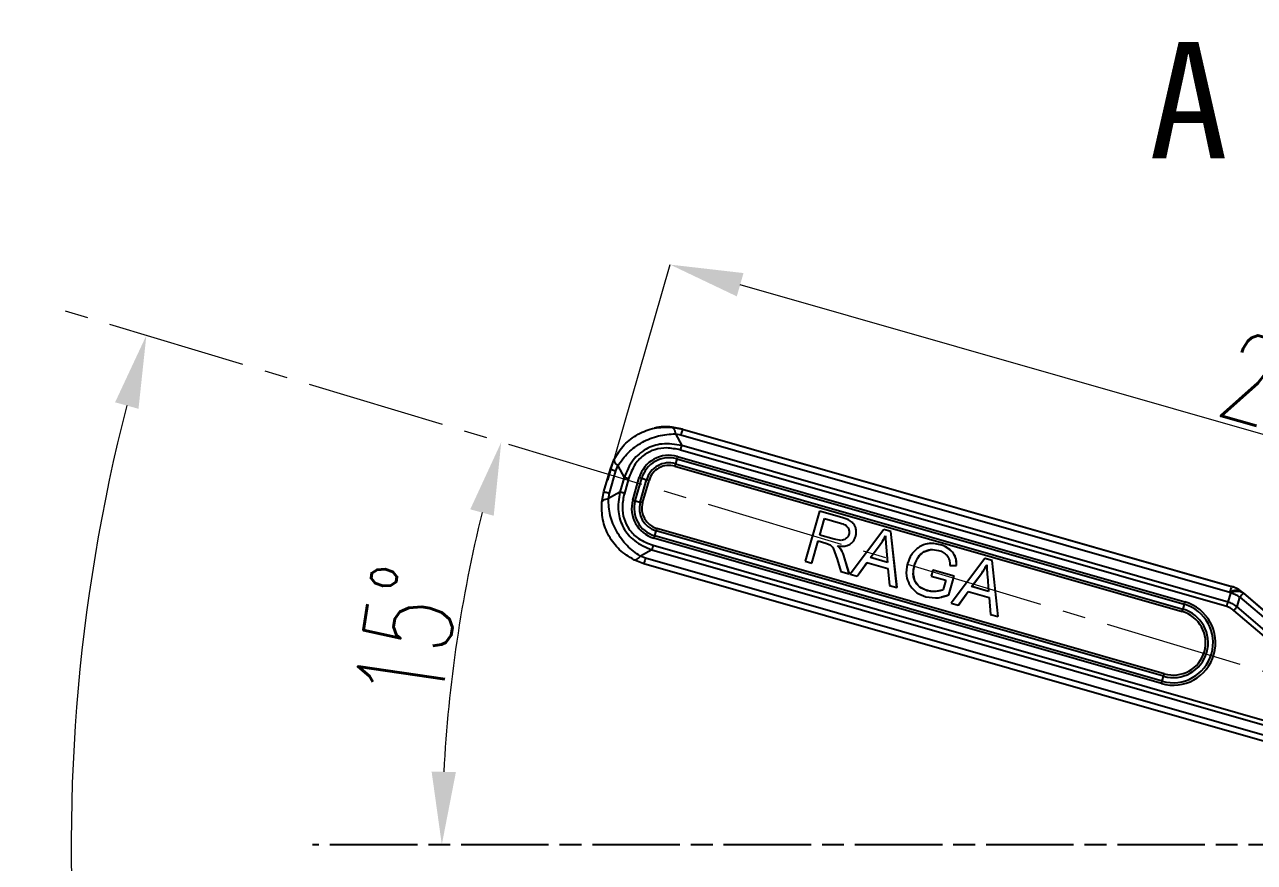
# Model space of a CAD drawing. Header units: millimetres. Extents: x 2384 to 4064, y 886 to 2074.
# Drawn here: x 3580.1 to 3748.8, y 1271.1 to 1386.1 of the extents above; entities that cross this region are included whole.
import ezdxf

# ---------------------------------------------------------------- set-up
doc = ezdxf.new("R2010")
doc.units = ezdxf.units.MM
doc.linetypes.add('AM_ISO08W050', pattern=[18, 12, -1.5, 3, -1.5])
doc.linetypes.add('CENTER2', pattern=[28.575, 19.05, -3.175, 3.175, -3.175])
for name, color, linetype, lineweight in [('AM_5', 3, 'Continuous', 25), ('AM_7', 4, 'AM_ISO08W050', 25), ('单点划线', 1, 'CENTER2', 13), ('文字', 7, 'Continuous', 13), ('标注', 3, 'Continuous', 13)]:
    doc.layers.add(name, color=color, linetype=linetype, lineweight=lineweight)
doc.styles.add('SLDTEXTSTYLE1', font='txt.shx', dxfattribs={"width": 0.7, "bigfont": 'gbcbig.shx'})
doc.styles.add('STYLE1', font='txt.shx', dxfattribs={"width": 0.8, "height": 3, "bigfont": 'hzdx.shx'})
doc.dimstyles.new('SLDDIMSTYLE12$0', dxfattribs={"dimtxt": 12, "dimasz": 10, "dimexe": 0, "dimexo": 0.0625, "dimgap": 0.875, "dimtad": 1, "dimdec": 1, "dimlfac": 1.8, "dimrnd": 1e-09, "dimzin": 12, "dimdsep": 46, "dimtxsty": 'SLDTEXTSTYLE1', "dimcen": 0.09, "dimdle": 8.16, "dimclrd": 3, "dimclre": 3, "dimadec": 0, "dimazin": 3, "dimtfac": 1, "dimtdec": 1, "dimtofl": 0, "dimtmove": 0, "dimatfit": 3, "dimfxl": 0, "dimfrac": 2, "dimtolj": 1, "dimlwd": 5, "dimlwe": 5, "dimarcsym": 0})
doc.dimstyles.new('SLDDIMSTYLE12$2', dxfattribs={"dimtxt": 12, "dimasz": 10, "dimexe": 0, "dimexo": 0.0625, "dimgap": 0.875, "dimtad": 1, "dimdec": 1, "dimlfac": 1.8, "dimrnd": 1e-09, "dimzin": 12, "dimdsep": 46, "dimtxsty": 'SLDTEXTSTYLE1', "dimcen": 0.09, "dimdle": 8.16, "dimclrd": 3, "dimclre": 3, "dimadec": 0, "dimazin": 3, "dimtfac": 1, "dimtdec": 1, "dimtofl": 0, "dimtmove": 0, "dimatfit": 3, "dimfxl": 0, "dimfrac": 2, "dimtolj": 1, "dimlwd": 5, "dimlwe": 5, "dimarcsym": 0})

# ---------------------------------------------------------------- blocks, each defined once
blk = doc.blocks.new('*D72')
at = {"layer": 'Defpoints', "color": 0, "transparency": 16777216}
for p in [(3585.55, 1346.88), (3586.68, 1282.02), (3828.96, 1273.57), (3828.96, 1273.57), (3603.67, 1156.15)]:
    blk.add_point(p, dxfattribs=at)
at = {"layer": '标注', "color": 3, "linetype": 'Continuous', "lineweight": 5, "transparency": 16777216}
blk.add_arc((3828.96, 1273.57), 242.43, 165.602, 205.1646, dxfattribs=at)
at = {"layer": '标注', "color": 3, "transparency": 16777216}
for points in [[(3592.55, 1334.29), (3595.76, 1333.4), (3596.84, 1343.48)], [(3611.04, 1171.22), (3608.05, 1169.74), (3613.98, 1161.52)]]:
    blk.add_solid(points, dxfattribs=at)
at = {"layer": '标注', "color": 0, "transparency": 16777216, "insert": (3593.46, 1251.37), "char_height": 10, "attachment_point": 5, "rotation": 275.3833, "style": 'SLDTEXTSTYLE1'}
blk.add_mtext('\\A1;60%%D', dxfattribs=at)
blk = doc.blocks.new('*D73')
at = {"layer": 'AM_5', "color": 3, "linetype": 'Continuous', "lineweight": 5, "transparency": 16777216}
blk.add_arc((3828.76, 1273.58), 191.39, 166.2213, 177.0061, dxfattribs=at)
at = {"layer": 'AM_5', "color": 3, "transparency": 16777216}
for points in [[(3641.26, 1319.6), (3644.48, 1318.72), (3645.51, 1328.81)], [(3639.29, 1283.53), (3635.96, 1283.62), (3637.36, 1273.58)]]:
    blk.add_solid(points, dxfattribs=at)
at = {"layer": 'Defpoints', "color": 0, "transparency": 16777216}
for p in [(3585.55, 1346.88), (3641, 1310.69), (3619.61, 1273.58), (3828.86, 1273.54), (3832.01, 1273.58)]:
    blk.add_point(p, dxfattribs=at)
at = {"layer": 'AM_5', "color": 0, "transparency": 16777216, "insert": (3632.61, 1302.49), "char_height": 12, "attachment_point": 5, "rotation": 81.6137, "style": 'SLDTEXTSTYLE1'}
blk.add_mtext('\\A1;15%%D', dxfattribs=at)
blk = doc.blocks.new('*D54')
at = {"layer": 'AM_5', "color": 3, "linetype": 'Continuous', "lineweight": 5, "transparency": 16777216}
for p, q in [((3660.19, 1323.6), (3668.67, 1353.19)), ((3828.41, 1307.39), (3678.28, 1350.43))]:
    blk.add_line(p, q, dxfattribs=at)
at = {"layer": 'AM_5', "color": 3, "lineweight": 5, "transparency": 16777216}
blk.add_line((3829.12, 1273.59), (3838.02, 1304.63), dxfattribs=at)
at = {"layer": 'AM_5', "color": 3, "transparency": 16777216}
for points in [[(3678.74, 1352.03), (3677.82, 1348.83), (3668.67, 1353.19)], [(3828.87, 1308.99), (3827.95, 1305.79), (3838.02, 1304.63)]]:
    blk.add_solid(points, dxfattribs=at)
at = {"layer": 'Defpoints', "color": 0, "transparency": 16777216}
for p in [(3668.67, 1353.19), (3660.17, 1323.54), (3829.1, 1273.53)]:
    blk.add_point(p, dxfattribs=at)
at = {"layer": 'AM_5', "color": 0, "transparency": 16777216, "insert": (3755.24, 1335.52), "char_height": 12, "attachment_point": 5, "rotation": 344.0012, "style": 'SLDTEXTSTYLE1'}
blk.add_mtext('\\A1;225', dxfattribs=at)

msp = doc.modelspace()

# ---------------------------------------------------------------- linework, layer by layer
at = {"color": 7, "linetype": 'Continuous', "lineweight": 25}
for p, q in [((3668.926, 1330.872), (3670.372, 1330.598)), ((3670.393, 1330.603), (3668.949, 1330.877)), ((3666.509, 1330.734), (3666.48, 1330.728)), ((3669.404, 1329.961), (3670.273, 1328.358)), ((3669.404, 1329.961), (3670.128, 1329.824)), ((3670.128, 1329.824), (3745.43, 1308.229)), ((3670.393, 1330.603), (3670.372, 1330.598)), ((3670.373, 1330.598), (3745.675, 1309.004)), ((3670.393, 1330.603), (3745.696, 1309.008)), ((3745.013, 1306.258), (3670.093, 1327.742)), ((3745.193, 1306.874), (3670.273, 1328.358)), ((3660.477, 1325.113), (3661.01, 1326.484)), ((3669.579, 1326.522), (3669.4, 1325.859)), ((3669.4, 1325.859), (3738.992, 1305.902)), ((3669.579, 1326.522), (3739.171, 1306.566)), ((3669.673, 1326.855), (3739.265, 1306.898)), ((3659.595, 1322.037), (3660.477, 1325.113)), ((3660.34, 1321.811), (3661.222, 1324.887)), ((3661.222, 1324.887), (3661.488, 1325.573)), ((3661.488, 1325.573), (3662.357, 1323.97)), ((3669.307, 1325.526), (3738.899, 1305.57)), ((3662.357, 1323.97), (3661.784, 1321.971)), ((3662.969, 1323.793), (3662.396, 1321.794)), ((3663.558, 1320.878), (3664.44, 1323.954)), ((3663.893, 1320.783), (3664.775, 1323.859)), ((3664.57, 1320.595), (3665.452, 1323.671)), ((3664.775, 1323.859), (3665.452, 1323.671)), ((3664.905, 1320.5), (3665.787, 1323.576)), ((3659.321, 1320.592), (3659.595, 1322.037)), ((3661.784, 1321.971), (3660.203, 1321.089)), ((3660.203, 1321.089), (3660.34, 1321.811)), ((3663.893, 1320.783), (3664.57, 1320.595)), ((3689.16, 1319.357), (3687.187, 1312.474)), ((3689.176, 1319.36), (3689.16, 1319.357)), ((3692.205, 1318.484), (3689.16, 1319.357)), ((3692.221, 1318.487), (3689.176, 1319.36)), ((3689.202, 1316.065), (3689.854, 1318.34)), ((3689.217, 1316.068), (3689.868, 1318.336)), ((3689.854, 1318.34), (3692.026, 1317.717)), ((3692.221, 1318.487), (3692.205, 1318.484)), ((3693.284, 1318.086), (3693.268, 1318.082)), ((3666.556, 1315.978), (3666.759, 1316.647)), ((3736.148, 1296.022), (3666.556, 1315.978)), ((3736.351, 1296.69), (3666.759, 1316.647)), ((3736.448, 1297.024), (3666.856, 1316.98)), ((3689.217, 1316.068), (3689.202, 1316.065)), ((3691.163, 1315.502), (3689.202, 1316.065)), ((3691.179, 1315.506), (3689.217, 1316.068)), ((3697.963, 1316.837), (3693.348, 1310.712)), ((3697.979, 1316.841), (3697.963, 1316.837)), ((3698.944, 1316.556), (3697.963, 1316.837)), ((3698.96, 1316.56), (3697.979, 1316.841)), ((3698.96, 1316.56), (3698.944, 1316.556)), ((3699.776, 1308.869), (3698.944, 1316.556)), ((3699.792, 1308.872), (3698.96, 1316.56)), ((3666.172, 1314.055), (3664.591, 1313.172)), ((3666.172, 1314.055), (3756.897, 1288.038)), ((3666.345, 1314.669), (3757.07, 1288.652)), ((3736.051, 1295.688), (3666.458, 1315.645)), ((3688.097, 1312.213), (3688.974, 1315.272)), ((3688.113, 1312.216), (3688.988, 1315.268)), ((3688.974, 1315.272), (3690.035, 1314.968)), ((3690.035, 1314.968), (3690.61, 1314.745)), ((3691.038, 1314.257), (3691.605, 1312.76)), ((3691.179, 1315.506), (3691.163, 1315.502)), ((3692.127, 1315.34), (3691.163, 1315.502)), ((3692.784, 1314.593), (3692.799, 1314.596)), ((3696.14, 1312.973), (3697.478, 1314.773)), ((3696.155, 1312.977), (3697.494, 1314.776)), ((3697.494, 1314.776), (3697.478, 1314.773)), ((3698.298, 1314.411), (3698.476, 1312.303)), ((3703.456, 1313.758), (3704.177, 1313.979)), ((3703.854, 1314.852), (3703.838, 1314.848)), ((3705.729, 1314.74), (3705.714, 1314.737)), ((3665.08, 1312.142), (3663.709, 1312.675)), ((3665.277, 1312.906), (3664.591, 1313.172)), ((3756.54, 1286.734), (3665.277, 1312.906)), ((3687.187, 1312.474), (3688.097, 1312.213)), ((3691.605, 1312.76), (3692.104, 1311.064)), ((3692.601, 1312.96), (3692.586, 1312.957)), ((3693.249, 1310.735), (3692.586, 1312.957)), ((3693.264, 1310.739), (3692.601, 1312.96)), ((3694.31, 1310.436), (3695.669, 1312.306)), ((3694.326, 1310.439), (3695.68, 1312.303)), ((3695.669, 1312.306), (3698.54, 1311.483)), ((3696.155, 1312.977), (3696.14, 1312.973)), ((3698.476, 1312.303), (3696.14, 1312.973)), ((3698.475, 1312.311), (3696.155, 1312.977)), ((3703.456, 1313.758), (3703.44, 1313.755)), ((3711.846, 1312.856), (3707.231, 1306.731)), ((3707.424, 1313.714), (3707.409, 1313.711)), ((3711.862, 1312.86), (3711.846, 1312.856)), ((3712.827, 1312.575), (3711.846, 1312.856)), ((3712.843, 1312.578), (3711.862, 1312.86)), ((3712.843, 1312.578), (3712.827, 1312.575)), ((3713.659, 1304.887), (3712.827, 1312.575)), ((3713.675, 1304.891), (3712.843, 1312.578)), ((3756.344, 1285.97), (3665.081, 1312.142)), ((3688.113, 1312.216), (3688.097, 1312.213)), ((3692.104, 1311.064), (3693.249, 1310.735)), ((3693.264, 1310.739), (3693.249, 1310.735)), ((3693.348, 1310.712), (3694.31, 1310.436)), ((3698.54, 1311.483), (3698.749, 1309.163)), ((3702.209, 1311.936), (3702.193, 1311.933)), ((3704.723, 1311.248), (3704.492, 1310.441)), ((3704.739, 1311.251), (3704.723, 1311.248)), ((3707.632, 1310.414), (3704.723, 1311.248)), ((3707.648, 1310.417), (3704.739, 1311.251)), ((3707.053, 1311.9), (3707.945, 1311.893)), ((3707.961, 1311.897), (3707.945, 1311.893)), ((3710.022, 1308.992), (3711.361, 1310.792)), ((3710.038, 1308.996), (3711.377, 1310.795)), ((3711.377, 1310.795), (3711.361, 1310.792)), ((3694.326, 1310.439), (3694.31, 1310.436)), ((3698.749, 1309.163), (3699.776, 1308.869)), ((3702.293, 1309.702), (3702.277, 1309.699)), ((3704.492, 1310.441), (3706.509, 1309.862)), ((3706.509, 1309.862), (3706.141, 1308.577)), ((3706.902, 1307.866), (3707.632, 1310.414)), ((3706.918, 1307.869), (3707.648, 1310.417)), ((3707.648, 1310.417), (3707.632, 1310.414)), ((3710.038, 1308.996), (3710.022, 1308.992)), ((3712.359, 1308.322), (3710.022, 1308.992)), ((3712.358, 1308.33), (3710.038, 1308.996)), ((3712.181, 1310.43), (3712.359, 1308.322)), ((3745.675, 1309.004), (3745.696, 1309.008)), ((3699.792, 1308.872), (3699.776, 1308.869)), ((3703.954, 1308.44), (3703.938, 1308.437)), ((3705.296, 1308.36), (3705.281, 1308.356)), ((3705.718, 1308.439), (3705.296, 1308.36)), ((3705.903, 1307.546), (3705.919, 1307.549)), ((3705.907, 1307.591), (3706.918, 1307.869)), ((3706.918, 1307.869), (3706.902, 1307.866)), ((3708.193, 1306.455), (3709.552, 1308.325)), ((3708.209, 1306.458), (3709.563, 1308.322)), ((3709.552, 1308.325), (3712.423, 1307.501)), ((3712.423, 1307.501), (3712.631, 1305.182)), ((3745.193, 1306.874), (3745.565, 1308.114)), ((3745.43, 1308.229), (3745.565, 1308.114)), ((3746.431, 1306.228), (3746.828, 1307.552)), ((3746.828, 1307.552), (3751.252, 1303.778)), ((3747.168, 1308.202), (3747.189, 1308.206)), ((3747.168, 1308.202), (3747.302, 1308.086)), ((3747.312, 1308.103), (3747.176, 1308.218)), ((3747.189, 1308.206), (3747.325, 1308.091)), ((3747.302, 1308.086), (3751.726, 1304.312)), ((3747.325, 1308.091), (3751.749, 1304.317)), ((3707.231, 1306.731), (3708.193, 1306.455)), ((3708.209, 1306.458), (3708.193, 1306.455)), ((3739.171, 1306.566), (3738.992, 1305.902)), ((3750.77, 1301.654), (3745.999, 1305.724)), ((3751.202, 1302.158), (3746.431, 1306.228)), ((3712.631, 1305.182), (3713.659, 1304.887)), ((3713.675, 1304.891), (3713.659, 1304.887)), ((3736.148, 1296.022), (3736.351, 1296.69))]:
    msp.add_line(p, q, dxfattribs=at)
for centre, radius, start, end in [((3668.506, 1322.788), 4.231, 73.99917, 164.00247), ((3668.508, 1322.789), 3.884, 73.99917, 164.00247), ((3668.52, 1322.791), 3.191, 73.99917, 164.00247), ((3644.368, 1332.717), 25.954, 343.91719, 344.67981), ((3694.61, 1319.665), 25.953, 163.9172, 164.67984), ((3668.522, 1322.792), 2.845, 73.99917, 164.00247), ((3678.188, 1371.762), 49.745, 253.95603, 254.35706), ((3652.038, 1275.765), 49.748, 73.95602, 74.35704), ((3667.625, 1319.712), 4.231, 164.00083, 253.99752), ((3677.306, 1368.686), 49.745, 253.95603, 254.35706), ((3667.627, 1319.712), 3.885, 164.00075, 253.99756), ((3667.639, 1319.715), 3.192, 164.00075, 253.99757), ((3651.156, 1272.689), 49.748, 73.95602, 74.35704), ((3667.641, 1319.715), 2.845, 164.00056, 253.99766), ((3691.858, 1308.401), 26.412, 163.32881, 164.08236), ((3641.457, 1324.224), 26.412, 343.32882, 344.08236), ((3756.578, 1305.136), 11.569, 160.47239, 164.49357), ((3744.572, 1305.159), 4, 49.53467, 73.99864), ((3744.593, 1305.163), 4, 49.53467, 73.99864), ((3746.275, 1306.736), 1.716, 58.66161, 119.51448), ((3746.41, 1306.621), 1.716, 58.66153, 119.51425), ((3744.21, 1303.37), 4.933, 57.94933, 74.06129), ((3757.705, 1298.38), 14.228, 136.98242, 139.86093), ((3737.657, 1301.293), 5.831, 254.00246, 74), ((3737.659, 1301.294), 5.484, 254.00238, 74.00008), ((3737.671, 1301.296), 4.792, 254.00253, 73.99993), ((3737.673, 1301.297), 4.445, 254.00255, 73.99991), ((3713.961, 1312.76), 25.954, 343.91719, 344.67983), ((3764.203, 1299.708), 25.954, 163.91719, 164.67983), ((3761.449, 1288.445), 26.411, 163.32879, 164.08235), ((3711.048, 1304.267), 26.413, 343.32883, 344.08237)]:
    msp.add_arc(centre, radius, start, end, dxfattribs=at)
for points, knots in [([(3661.01, 1326.484), (3661.431, 1327.171), (3662.268, 1328.54), (3664.232, 1329.998), (3666.511, 1330.892), (3668.119, 1330.878), (3668.926, 1330.872)], [0, 0, 0, 0, 0.2509207, 0.5000162, 0.7490448, 1, 1, 1, 1]), ([(3668.949, 1330.877), (3668.128, 1330.948), (3667.292, 1331.021), (3666.525, 1330.733), (3666.511, 1330.728)], [0, 0, 0, 0, 0.9811751, 1, 1, 1, 1]), ([(3668.926, 1330.872), (3669.023, 1330.822), (3669.219, 1330.723), (3669.342, 1330.215), (3669.404, 1329.961)], [0, 0, 0, 0, 0.5000005, 1, 1, 1, 1]), ([(3661.488, 1325.573), (3661.938, 1326.205), (3662.833, 1327.465), (3664.82, 1328.878), (3667.076, 1329.817), (3668.626, 1329.912), (3669.404, 1329.961)], [0, 0, 0, 0, 0.2509209, 0.5000162, 0.7490448, 1, 1, 1, 1]), ([(3670.273, 1328.358), (3669.369, 1328.505), (3667.693, 1328.776), (3665.294, 1327.985), (3663.363, 1326.367), (3662.709, 1324.809), (3662.357, 1323.97)], [0, 0, 0, 0, 0.2702915, 0.5008839, 0.7316205, 1, 1, 1, 1]), ([(3670.093, 1327.742), (3669.468, 1327.876), (3668.304, 1328.123), (3666.596, 1327.869), (3665.068, 1327.129), (3663.711, 1325.768), (3663.229, 1324.485), (3662.969, 1323.793)], [0, 0, 0, 0, 0.2085412, 0.3881399, 0.5544367, 0.759769, 1, 1, 1, 1]), ([(3661.01, 1326.484), (3660.993, 1326.371), (3660.958, 1326.145), (3661.311, 1325.764), (3661.488, 1325.573)], [0, 0, 0, 0, 0.49686735, 1, 1, 1, 1]), ([(3659.321, 1320.592), (3659.365, 1320.693), (3659.453, 1320.895), (3659.953, 1321.024), (3660.203, 1321.089)], [0, 0, 0, 0, 0.50000085, 1, 1, 1, 1]), ([(3664.591, 1313.172), (3663.956, 1313.624), (3662.69, 1314.522), (3661.274, 1316.511), (3660.338, 1318.765), (3660.248, 1320.312), (3660.203, 1321.089)], [0, 0, 0, 0, 0.2509467, 0.4999847, 0.7490684, 1, 1, 1, 1]), ([(3661.784, 1321.971), (3661.637, 1321.066), (3661.366, 1319.389), (3662.158, 1316.99), (3663.776, 1315.06), (3665.334, 1314.406), (3666.172, 1314.055)], [0, 0, 0, 0, 0.2705363, 0.5011773, 0.7319034, 1, 1, 1, 1]), ([(3662.396, 1321.794), (3662.263, 1321.168), (3662.015, 1320.003), (3662.27, 1318.295), (3663.011, 1316.766), (3664.372, 1315.41), (3665.654, 1314.929), (3666.345, 1314.669)], [0, 0, 0, 0, 0.20872371, 0.38836947, 0.55468562, 0.75997191, 1, 1, 1, 1]), ([(3663.709, 1312.675), (3663.021, 1313.097), (3661.65, 1313.936), (3660.19, 1315.901), (3659.298, 1318.179), (3659.313, 1319.785), (3659.321, 1320.592)], [0, 0, 0, 0, 0.2509467, 0.4999848, 0.7490685, 1, 1, 1, 1]), ([(3692.026, 1317.717), (3692.246, 1317.643), (3692.565, 1317.535), (3692.916, 1317.282), (3693.026, 1317.121), (3693.078, 1317.045)], [0, 0, 0, 0, 0.5431864, 0.7867589, 1, 1, 1, 1]), ([(3693.268, 1318.082), (3693.1, 1318.161), (3692.756, 1318.321), (3692.392, 1318.429), (3692.205, 1318.484)], [0, 0, 0, 0, 0.4889255, 1, 1, 1, 1]), ([(3693.284, 1318.086), (3693.116, 1318.164), (3692.772, 1318.325), (3692.407, 1318.432), (3692.221, 1318.487)], [0, 0, 0, 0, 0.4889255, 1, 1, 1, 1]), ([(3693.866, 1317.569), (3693.769, 1317.681), (3693.596, 1317.883), (3693.369, 1318.021), (3693.268, 1318.082)], [0, 0, 0, 0, 0.5575462, 1, 1, 1, 1]), ([(3694.181, 1316.805), (3694.148, 1316.963), (3694.089, 1317.237), (3693.933, 1317.47), (3693.866, 1317.569)], [0, 0, 0, 0, 0.5738958, 1, 1, 1, 1]), ([(3691.649, 1314.576), (3691.881, 1314.553), (3692.313, 1314.512), (3692.923, 1314.6), (3693.459, 1314.84), (3693.901, 1315.282), (3694.048, 1315.688), (3694.126, 1315.902)], [0, 0, 0, 0, 0.2248507, 0.4169148, 0.5876668, 0.7832367, 1, 1, 1, 1]), ([(3693.186, 1316.166), (3693.143, 1316.051), (3693.058, 1315.82), (3692.875, 1315.657), (3692.783, 1315.576)], [0, 0, 0, 0, 0.5017512, 1, 1, 1, 1]), ([(3693.078, 1317.045), (3693.139, 1316.902), (3693.23, 1316.691), (3693.236, 1316.384), (3693.203, 1316.239), (3693.186, 1316.166)], [0, 0, 0, 0, 0.508701, 0.7517829, 1, 1, 1, 1]), ([(3694.126, 1315.902), (3694.163, 1316.071), (3694.23, 1316.369), (3694.196, 1316.673), (3694.181, 1316.805)], [0, 0, 0, 0, 0.5655054, 1, 1, 1, 1]), ([(3697.478, 1314.773), (3697.625, 1314.983), (3697.895, 1315.372), (3698.115, 1315.791), (3698.216, 1315.983)], [0, 0, 0, 0, 0.5419592, 1, 1, 1, 1]), ([(3697.494, 1314.776), (3697.641, 1314.987), (3697.911, 1315.375), (3698.131, 1315.794), (3698.232, 1315.986)], [0, 0, 0, 0, 0.5419592, 1, 1, 1, 1]), ([(3698.216, 1315.983), (3698.222, 1315.726), (3698.236, 1315.202), (3698.277, 1314.678), (3698.298, 1314.411)], [0, 0, 0, 0, 0.4886907, 1, 1, 1, 1]), ([(3690.61, 1314.745), (3690.681, 1314.688), (3690.852, 1314.552), (3690.969, 1314.366), (3691.038, 1314.257)], [0, 0, 0, 0, 0.4142729, 1, 1, 1, 1]), ([(3692.586, 1312.957), (3692.462, 1313.342), (3692.264, 1313.955), (3691.815, 1314.408), (3691.649, 1314.576)], [0, 0, 0, 0, 0.628575, 1, 1, 1, 1]), ([(3692.601, 1312.96), (3692.477, 1313.345), (3692.28, 1313.958), (3691.831, 1314.411), (3691.664, 1314.579)], [0, 0, 0, 0, 0.628575, 1, 1, 1, 1]), ([(3692.783, 1315.576), (3692.683, 1315.511), (3692.483, 1315.381), (3692.246, 1315.354), (3692.127, 1315.34)], [0, 0, 0, 0, 0.50112496, 1, 1, 1, 1]), ([(3702.881, 1314.457), (3702.472, 1314.121), (3701.712, 1313.498), (3701.392, 1312.572), (3701.243, 1312.144)], [0, 0, 0, 0, 0.5381648, 1, 1, 1, 1]), ([(3705.714, 1314.737), (3705.421, 1314.805), (3704.864, 1314.936), (3703.868, 1314.926), (3703.251, 1314.633), (3702.881, 1314.457)], [0, 0, 0, 0, 0.308178, 0.5862676, 1, 1, 1, 1]), ([(3703.44, 1313.755), (3703.591, 1313.834), (3703.892, 1313.993), (3704.598, 1314.14), (3705.134, 1314.033), (3705.501, 1313.96)], [0, 0, 0, 0, 0.2394886, 0.4785859, 1, 1, 1, 1]), ([(3705.729, 1314.74), (3705.438, 1314.804), (3704.884, 1314.924), (3704.227, 1314.969), (3703.92, 1314.844), (3703.865, 1314.822)], [0, 0, 0, 0, 0.4764978, 0.9064737, 1, 1, 1, 1]), ([(3707.409, 1313.711), (3707.147, 1313.958), (3706.655, 1314.424), (3706.014, 1314.637), (3705.714, 1314.737)], [0, 0, 0, 0, 0.5318982, 1, 1, 1, 1]), ([(3707.424, 1313.714), (3707.163, 1313.962), (3706.671, 1314.428), (3706.03, 1314.641), (3705.729, 1314.74)], [0, 0, 0, 0, 0.53189815, 1, 1, 1, 1]), ([(3663.709, 1312.675), (3663.816, 1312.662), (3664.031, 1312.633), (3664.403, 1312.992), (3664.591, 1313.172)], [0, 0, 0, 0, 0.4968674, 1, 1, 1, 1]), ([(3702.193, 1311.933), (3702.33, 1312.314), (3702.528, 1312.865), (3703.013, 1313.453), (3703.3, 1313.656), (3703.44, 1313.755)], [0, 0, 0, 0, 0.5344662, 0.7714045, 1, 1, 1, 1]), ([(3702.209, 1311.936), (3702.359, 1312.367), (3702.612, 1313.095), (3703.212, 1313.566), (3703.456, 1313.758)], [0, 0, 0, 0, 0.5921782, 1, 1, 1, 1]), ([(3705.501, 1313.96), (3705.724, 1313.882), (3706.16, 1313.729), (3706.491, 1313.408), (3706.652, 1313.251)], [0, 0, 0, 0, 0.512975, 1, 1, 1, 1]), ([(3706.652, 1313.251), (3706.719, 1313.163), (3706.856, 1312.983), (3707.038, 1312.531), (3707.047, 1312.158), (3707.053, 1311.9)], [0, 0, 0, 0, 0.23103556, 0.46846759, 1, 1, 1, 1]), ([(3707.945, 1311.893), (3707.941, 1312.279), (3707.934, 1312.941), (3707.564, 1313.484), (3707.409, 1313.711)], [0, 0, 0, 0, 0.5814657, 1, 1, 1, 1]), ([(3707.961, 1311.897), (3707.957, 1312.282), (3707.95, 1312.945), (3707.58, 1313.487), (3707.424, 1313.714)], [0, 0, 0, 0, 0.5814657, 1, 1, 1, 1]), ([(3701.243, 1312.144), (3701.126, 1311.578), (3700.923, 1310.6), (3701.308, 1309.689), (3701.469, 1309.306)], [0, 0, 0, 0, 0.5794862, 1, 1, 1, 1]), ([(3702.277, 1309.699), (3702.211, 1309.858), (3702.075, 1310.184), (3701.978, 1310.95), (3702.105, 1311.53), (3702.193, 1311.933)], [0, 0, 0, 0, 0.2264152, 0.4626215, 1, 1, 1, 1]), ([(3702.293, 1309.702), (3702.171, 1310.087), (3701.935, 1310.825), (3702.12, 1311.576), (3702.209, 1311.936)], [0, 0, 0, 0, 0.520635, 1, 1, 1, 1]), ([(3711.361, 1310.792), (3711.508, 1311.002), (3711.778, 1311.391), (3711.998, 1311.81), (3712.099, 1312.002)], [0, 0, 0, 0, 0.54195929, 1, 1, 1, 1]), ([(3711.377, 1310.795), (3711.523, 1311.006), (3711.794, 1311.394), (3712.014, 1311.813), (3712.115, 1312.005)], [0, 0, 0, 0, 0.5419593, 1, 1, 1, 1]), ([(3712.099, 1312.002), (3712.105, 1311.745), (3712.118, 1311.22), (3712.16, 1310.697), (3712.181, 1310.43)], [0, 0, 0, 0, 0.4886908, 1, 1, 1, 1]), ([(3701.469, 1309.306), (3701.787, 1308.879), (3702.379, 1308.084), (3703.31, 1307.76), (3703.741, 1307.61)], [0, 0, 0, 0, 0.53725916, 1, 1, 1, 1]), ([(3703.938, 1308.437), (3703.581, 1308.57), (3703.063, 1308.763), (3702.534, 1309.261), (3702.363, 1309.553), (3702.277, 1309.699)], [0, 0, 0, 0, 0.5264104, 0.7642346, 1, 1, 1, 1]), ([(3703.954, 1308.44), (3703.55, 1308.588), (3702.859, 1308.84), (3702.459, 1309.449), (3702.293, 1309.702)], [0, 0, 0, 0, 0.5837878, 1, 1, 1, 1]), ([(3703.741, 1307.61), (3704.327, 1307.51), (3705.406, 1307.327), (3706.432, 1307.697), (3706.902, 1307.866)], [0, 0, 0, 0, 0.5424178, 1, 1, 1, 1]), ([(3705.281, 1308.356), (3705.054, 1308.333), (3704.601, 1308.285), (3704.158, 1308.386), (3703.938, 1308.437)], [0, 0, 0, 0, 0.5020846, 1, 1, 1, 1]), ([(3705.296, 1308.36), (3705.042, 1308.335), (3704.589, 1308.291), (3704.147, 1308.395), (3703.954, 1308.44)], [0, 0, 0, 0, 0.5618251, 1, 1, 1, 1]), ([(3706.141, 1308.577), (3706.041, 1308.537), (3705.765, 1308.426), (3705.47, 1308.383), (3705.281, 1308.356)], [0, 0, 0, 0, 0.3598376, 1, 1, 1, 1]), ([(3745.999, 1305.724), (3745.828, 1305.854), (3745.526, 1306.083), (3745.168, 1306.205), (3745.013, 1306.258)], [0, 0, 0, 0, 0.56777287, 1, 1, 1, 1]), ([(3746.431, 1306.228), (3746.239, 1306.368), (3745.859, 1306.645), (3745.413, 1306.798), (3745.193, 1306.874)], [0, 0, 0, 0, 0.50495342, 1, 1, 1, 1])]:
    msp.add_open_spline(points, degree=3, knots=knots, dxfattribs=at)
for points in [[(3670.373, 1330.598), (3670.358, 1330.562), (3670.33, 1330.491), (3670.196, 1330.046), (3670.128, 1329.824)], [(3670.093, 1327.742), (3670.111, 1327.802), (3670.145, 1327.921), (3670.194, 1328.089), (3670.238, 1328.241), (3670.261, 1328.319), (3670.273, 1328.358)], [(3660.477, 1325.113), (3660.508, 1325.102), (3660.568, 1325.081), (3661.004, 1324.952), (3661.222, 1324.887)], [(3662.969, 1323.793), (3662.91, 1323.81), (3662.791, 1323.844), (3662.623, 1323.893), (3662.472, 1323.937), (3662.396, 1323.959), (3662.357, 1323.97)], [(3659.595, 1322.037), (3659.626, 1322.026), (3659.686, 1322.005), (3660.122, 1321.876), (3660.34, 1321.811)], [(3662.396, 1321.794), (3662.337, 1321.811), (3662.218, 1321.845), (3662.05, 1321.893), (3661.899, 1321.937), (3661.822, 1321.96), (3661.784, 1321.971)], [(3666.345, 1314.669), (3666.328, 1314.61), (3666.294, 1314.491), (3666.247, 1314.323), (3666.204, 1314.171), (3666.183, 1314.094), (3666.172, 1314.055)], [(3665.277, 1312.906), (3665.217, 1312.685), (3665.097, 1312.243), (3665.086, 1312.175), (3665.081, 1312.142)], [(3745.013, 1306.258), (3745.03, 1306.317), (3745.065, 1306.436), (3745.114, 1306.605), (3745.158, 1306.757), (3745.181, 1306.835), (3745.193, 1306.874)], [(3745.999, 1305.724), (3746.041, 1305.774), (3746.125, 1305.872), (3746.244, 1306.011), (3746.351, 1306.135), (3746.404, 1306.197), (3746.431, 1306.228)]]:
    msp.add_open_spline(points, degree=3, dxfattribs=at)
at = {"layer": 'AM_7'}
msp.add_line((3832.012, 1273.576), (3619.607, 1273.576), dxfattribs=at)
at = {"layer": '单点划线'}
msp.add_line((3828.963, 1273.565), (3585.548, 1346.878), dxfattribs=at)

# ---------------------------------------------------------------- texts
at = {"layer": '文字', "insert": (3761.568, 1374.884), "char_height": 16, "width": 240, "attachment_point": 5, "style": 'STYLE1'}
msp.add_mtext('\\pt176;{\\fSimSun|b0|i0|c134|p2;\\W1;A  向}', dxfattribs=at)

# ---------------------------------------------------------------- dimensions: what is measured, and where the dimension line sits
at = {"layer": 'AM_5'}
dim = msp.add_linear_dim(base=(3668.671, 1353.188), p1=(3829.102, 1273.527), p2=(3660.169, 1323.536), angle=164.00123, text='225', dimstyle='SLDDIMSTYLE12$0', override={"dimlfac": 1, "dimpost": ''}, dxfattribs=at)
dim.commit()
dim.dimension.update_dxf_attribs({"geometry": '*D54', "text_midpoint": (3755.241, 1335.519)})
dim = msp.add_angular_dim_2l(base=(3640.997, 1310.691), line1=((3828.864, 1273.544), (3585.548, 1346.878)), line2=((3832.012, 1273.576), (3619.607, 1273.576)), text='15%%D', dimstyle='SLDDIMSTYLE12$2', override={"dimlfac": 1}, dxfattribs=at)
dim.commit()
dim.dimension.update_dxf_attribs({"geometry": '*D73', "text_midpoint": (3632.609, 1302.493)})
at = {"layer": '标注'}
dim = msp.add_angular_dim_2l(base=(3586.684, 1282.019), line1=((3828.963, 1273.565), (3585.548, 1346.878)), line2=((3828.963, 1273.565), (3603.672, 1156.146)), text='60%%D', dimstyle='SLDDIMSTYLE12$2', override={"dimtxt": 10, "dimadec": 3, "dimtdec": 3, "dimtzin": 0}, dxfattribs=at)
dim.commit()
dim.dimension.update_dxf_attribs({"geometry": '*D72', "text_midpoint": (3593.455, 1251.373)})

doc.saveas('drawing.dxf')
